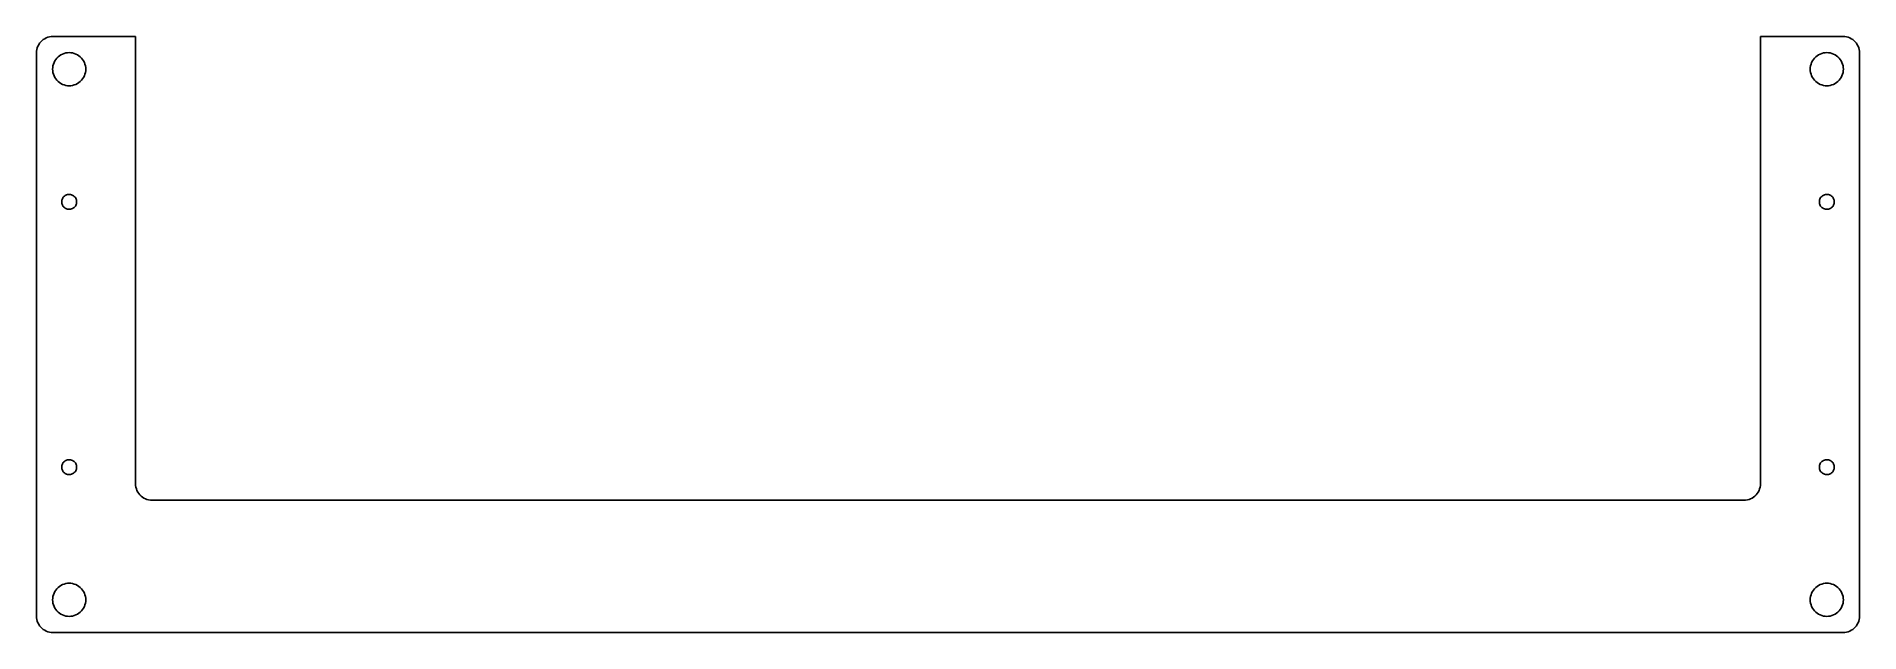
# Model space of a CAD drawing. Header units: metres. Extents: x -275 to 275, y -90 to 90.
import ezdxf

# ---------------------------------------------------------------- set-up
doc = ezdxf.new("R2010")
doc.units = ezdxf.units.M

msp = doc.modelspace()

# ---------------------------------------------------------------- linework, layer by layer
for p, q in [((-273.591, 88.2207), (-273.92, 87.8139)), ((-273.221, 88.5907), (-273.591, 88.2207)), ((-272.814, 88.9201), (-273.221, 88.5907)), ((-272.375, 89.2051), (-272.814, 88.9201)), ((-271.909, 89.4427), (-272.375, 89.2051)), ((-271.42, 89.6303), (-271.909, 89.4427)), ((-270.915, 89.7657), (-271.42, 89.6303)), ((-270.398, 89.8476), (-270.915, 89.7657)), ((-269.875, 89.875), (-270.398, 89.8476)), ((-245, 89.875), (-269.875, 89.875)), ((-245, -45), (-245, 89.875)), ((269.875, 89.875), (245, 89.875)), ((245, 89.875), (245, -45)), ((270.398, 89.8476), (269.875, 89.875)), ((270.915, 89.7657), (270.398, 89.8476)), ((271.42, 89.6303), (270.915, 89.7657)), ((271.909, 89.4427), (271.42, 89.6303)), ((272.375, 89.2051), (271.909, 89.4427)), ((272.814, 88.9201), (272.375, 89.2051)), ((273.221, 88.5907), (272.814, 88.9201)), ((273.591, 88.2207), (273.221, 88.5907)), ((273.92, 87.8139), (273.591, 88.2207)), ((-274.848, 85.3976), (-274.875, 84.875)), ((-274.875, 84.875), (-274.875, -84.875)), ((-274.766, 85.9146), (-274.848, 85.3976)), ((-274.63, 86.4201), (-274.766, 85.9146)), ((-274.443, 86.9087), (-274.63, 86.4201)), ((-274.205, 87.375), (-274.443, 86.9087)), ((-273.92, 87.8139), (-274.205, 87.375)), ((-269.568, 82.0337), (-269.33, 82.5)), ((-269.33, 82.5), (-269.045, 82.9389)), ((-269.045, 82.9389), (-268.716, 83.3456)), ((-268.716, 83.3456), (-268.346, 83.7157)), ((-268.346, 83.7157), (-267.939, 84.0451)), ((-267.939, 84.0451), (-267.5, 84.3301)), ((-267.5, 84.3301), (-267.034, 84.5677)), ((-267.034, 84.5677), (-266.545, 84.7553)), ((-266.545, 84.7553), (-266.04, 84.8907)), ((-266.04, 84.8907), (-265.523, 84.9726)), ((-265.523, 84.9726), (-265, 85)), ((-265, 85), (-264.477, 84.9726)), ((-264.477, 84.9726), (-263.96, 84.8907)), ((-263.96, 84.8907), (-263.455, 84.7553)), ((-263.455, 84.7553), (-262.966, 84.5677)), ((-262.966, 84.5677), (-262.5, 84.3301)), ((-262.5, 84.3301), (-262.061, 84.0451)), ((-262.061, 84.0451), (-261.654, 83.7157)), ((-261.654, 83.7157), (-261.284, 83.3456)), ((-261.284, 83.3456), (-260.955, 82.9389)), ((-260.955, 82.9389), (-260.67, 82.5)), ((-260.67, 82.5), (-260.432, 82.0337)), ((260.432, 82.0337), (260.67, 82.5)), ((260.67, 82.5), (260.955, 82.9389)), ((260.955, 82.9389), (261.284, 83.3456)), ((261.284, 83.3456), (261.654, 83.7157)), ((261.654, 83.7157), (262.061, 84.0451)), ((262.061, 84.0451), (262.5, 84.3301)), ((262.5, 84.3301), (262.966, 84.5677)), ((262.966, 84.5677), (263.455, 84.7553)), ((263.455, 84.7553), (263.96, 84.8907)), ((263.96, 84.8907), (264.477, 84.9726)), ((264.477, 84.9726), (265, 85)), ((265, 85), (265.523, 84.9726)), ((265.523, 84.9726), (266.04, 84.8907)), ((266.04, 84.8907), (266.545, 84.7553)), ((266.545, 84.7553), (267.034, 84.5677)), ((267.034, 84.5677), (267.5, 84.3301)), ((267.5, 84.3301), (267.939, 84.0451)), ((267.939, 84.0451), (268.346, 83.7157)), ((268.346, 83.7157), (268.716, 83.3456)), ((268.716, 83.3456), (269.045, 82.9389)), ((269.045, 82.9389), (269.33, 82.5)), ((269.33, 82.5), (269.568, 82.0337)), ((274.205, 87.375), (273.92, 87.8139)), ((274.443, 86.9087), (274.205, 87.375)), ((274.63, 86.4201), (274.443, 86.9087)), ((274.766, 85.9146), (274.63, 86.4201)), ((274.848, 85.3976), (274.766, 85.9146)), ((274.875, 84.875), (274.848, 85.3976)), ((274.875, -84.875), (274.875, 84.875)), ((-270, 80), (-269.973, 80.5226)), ((-269.973, 79.4774), (-270, 80)), ((-269.973, 80.5226), (-269.891, 81.0396)), ((-269.891, 78.9604), (-269.973, 79.4774)), ((-269.891, 81.0396), (-269.755, 81.5451)), ((-269.755, 78.4549), (-269.891, 78.9604)), ((-269.755, 81.5451), (-269.568, 82.0337)), ((-269.568, 77.9663), (-269.755, 78.4549)), ((-269.33, 77.5), (-269.568, 77.9663)), ((-269.045, 77.0611), (-269.33, 77.5)), ((-268.716, 76.6543), (-269.045, 77.0611)), ((-260.955, 77.0611), (-261.284, 76.6543)), ((-260.67, 77.5), (-260.955, 77.0611)), ((-260.432, 77.9663), (-260.67, 77.5)), ((-260.432, 82.0337), (-260.245, 81.5451)), ((-260.245, 78.4549), (-260.432, 77.9663)), ((-260.245, 81.5451), (-260.109, 81.0396)), ((-260.109, 78.9604), (-260.245, 78.4549)), ((-260.109, 81.0396), (-260.027, 80.5226)), ((-260.027, 79.4774), (-260.109, 78.9604)), ((-260.027, 80.5226), (-260, 80)), ((-260, 80), (-260.027, 79.4774)), ((260, 80), (260.027, 80.5226)), ((260.027, 79.4774), (260, 80)), ((260.027, 80.5226), (260.109, 81.0396)), ((260.109, 78.9604), (260.027, 79.4774)), ((260.109, 81.0396), (260.245, 81.5451)), ((260.245, 78.4549), (260.109, 78.9604)), ((260.245, 81.5451), (260.432, 82.0337)), ((260.432, 77.9663), (260.245, 78.4549)), ((260.67, 77.5), (260.432, 77.9663)), ((260.955, 77.0611), (260.67, 77.5)), ((261.284, 76.6543), (260.955, 77.0611)), ((269.045, 77.0611), (268.716, 76.6543)), ((269.33, 77.5), (269.045, 77.0611)), ((269.568, 77.9663), (269.33, 77.5)), ((269.568, 82.0337), (269.755, 81.5451)), ((269.755, 78.4549), (269.568, 77.9663)), ((269.755, 81.5451), (269.891, 81.0396)), ((269.891, 78.9604), (269.755, 78.4549)), ((269.891, 81.0396), (269.973, 80.5226)), ((269.973, 79.4774), (269.891, 78.9604)), ((269.973, 80.5226), (270, 80)), ((270, 80), (269.973, 79.4774)), ((-268.346, 76.2843), (-268.716, 76.6543)), ((-267.939, 75.9549), (-268.346, 76.2843)), ((-267.5, 75.6699), (-267.939, 75.9549)), ((-267.034, 75.4323), (-267.5, 75.6699)), ((-266.545, 75.2447), (-267.034, 75.4323)), ((-266.04, 75.1093), (-266.545, 75.2447)), ((-265.523, 75.0274), (-266.04, 75.1093)), ((-265, 75), (-265.523, 75.0274)), ((-264.477, 75.0274), (-265, 75)), ((-263.96, 75.1093), (-264.477, 75.0274)), ((-263.455, 75.2447), (-263.96, 75.1093)), ((-262.966, 75.4323), (-263.455, 75.2447)), ((-262.5, 75.6699), (-262.966, 75.4323)), ((-262.061, 75.9549), (-262.5, 75.6699)), ((-261.654, 76.2843), (-262.061, 75.9549)), ((-261.284, 76.6543), (-261.654, 76.2843)), ((261.654, 76.2843), (261.284, 76.6543)), ((262.061, 75.9549), (261.654, 76.2843)), ((262.5, 75.6699), (262.061, 75.9549)), ((262.966, 75.4323), (262.5, 75.6699)), ((263.455, 75.2447), (262.966, 75.4323)), ((263.96, 75.1093), (263.455, 75.2447)), ((264.477, 75.0274), (263.96, 75.1093)), ((265, 75), (264.477, 75.0274)), ((265.523, 75.0274), (265, 75)), ((266.04, 75.1093), (265.523, 75.0274)), ((266.545, 75.2447), (266.04, 75.1093)), ((267.034, 75.4323), (266.545, 75.2447)), ((267.5, 75.6699), (267.034, 75.4323)), ((267.939, 75.9549), (267.5, 75.6699)), ((268.346, 76.2843), (267.939, 75.9549)), ((268.716, 76.6543), (268.346, 76.2843)), ((-267.25, 40), (-267.236, 40.2475)), ((-267.236, 39.7525), (-267.25, 40)), ((-267.236, 40.2475), (-267.196, 40.492)), ((-267.196, 39.508), (-267.236, 39.7525)), ((-267.196, 40.492), (-267.128, 40.7306)), ((-267.128, 39.2694), (-267.196, 39.508)), ((-267.128, 40.7306), (-267.035, 40.9602)), ((-267.035, 39.0397), (-267.128, 39.2694)), ((-267.035, 40.9602), (-266.917, 41.1783)), ((-266.917, 38.8217), (-267.035, 39.0397)), ((-266.917, 41.1783), (-266.776, 41.382)), ((-266.776, 38.618), (-266.917, 38.8217)), ((-266.776, 41.382), (-266.613, 41.5689)), ((-266.613, 38.4311), (-266.776, 38.618)), ((-266.613, 41.5689), (-266.43, 41.7368)), ((-266.43, 41.7368), (-266.231, 41.8836)), ((-266.231, 41.8836), (-266.016, 42.0076)), ((-266.016, 42.0076), (-265.789, 42.1071)), ((-265.789, 42.1071), (-265.552, 42.1812)), ((-265.552, 42.1812), (-265.309, 42.2287)), ((-265.309, 42.2287), (-265.062, 42.2491)), ((-265.062, 42.2491), (-264.814, 42.2423)), ((-264.814, 42.2423), (-264.569, 42.2083)), ((-264.569, 42.2083), (-264.328, 42.1474)), ((-264.328, 42.1474), (-264.096, 42.0605)), ((-264.096, 42.0605), (-263.875, 41.9485)), ((-263.875, 41.9485), (-263.667, 41.813)), ((-263.667, 41.813), (-263.476, 41.6554)), ((-263.476, 41.6554), (-263.303, 41.4777)), ((-263.303, 38.5223), (-263.476, 38.3446)), ((-263.303, 41.4777), (-263.151, 41.2821)), ((-263.151, 38.7179), (-263.303, 38.5223)), ((-263.151, 41.2821), (-263.021, 41.0709)), ((-263.021, 38.9291), (-263.151, 38.7179)), ((-263.021, 41.0709), (-262.915, 40.8467)), ((-262.915, 39.1533), (-263.021, 38.9291)), ((-262.915, 40.8467), (-262.835, 40.6122)), ((-262.835, 39.3878), (-262.915, 39.1533)), ((-262.835, 40.6122), (-262.781, 40.3703)), ((-262.781, 39.6297), (-262.835, 39.3878)), ((-262.781, 40.3703), (-262.753, 40.1239)), ((-262.753, 39.8761), (-262.781, 39.6297)), ((-262.753, 40.1239), (-262.753, 39.8761)), ((262.753, 40.1239), (262.781, 40.3703)), ((262.753, 39.8761), (262.753, 40.1239)), ((262.781, 39.6297), (262.753, 39.8761)), ((262.781, 40.3703), (262.835, 40.6122)), ((262.835, 39.3878), (262.781, 39.6297)), ((262.835, 40.6122), (262.915, 40.8467)), ((262.915, 39.1533), (262.835, 39.3878)), ((262.915, 40.8467), (263.021, 41.0709)), ((263.021, 38.9291), (262.915, 39.1533)), ((263.021, 41.0709), (263.151, 41.2821)), ((263.151, 38.7179), (263.021, 38.9291)), ((263.151, 41.2821), (263.303, 41.4777)), ((263.303, 38.5223), (263.151, 38.7179)), ((263.303, 41.4777), (263.476, 41.6554)), ((263.476, 38.3446), (263.303, 38.5223)), ((263.476, 41.6554), (263.667, 41.813)), ((263.667, 41.813), (263.875, 41.9485)), ((263.875, 41.9485), (264.096, 42.0605)), ((264.096, 42.0605), (264.328, 42.1474)), ((264.328, 42.1474), (264.569, 42.2083)), ((264.569, 42.2083), (264.814, 42.2423)), ((264.814, 42.2423), (265.062, 42.2491)), ((265.062, 42.2491), (265.309, 42.2287)), ((265.309, 42.2287), (265.552, 42.1812)), ((265.552, 42.1812), (265.789, 42.1071)), ((265.789, 42.1071), (266.016, 42.0076)), ((266.016, 42.0076), (266.231, 41.8836)), ((266.231, 41.8836), (266.43, 41.7368)), ((266.43, 41.7368), (266.613, 41.5689)), ((266.613, 41.5689), (266.776, 41.382)), ((266.776, 38.618), (266.613, 38.4311)), ((266.776, 41.382), (266.917, 41.1783)), ((266.917, 38.8217), (266.776, 38.618)), ((266.917, 41.1783), (267.035, 40.9602)), ((267.035, 39.0397), (266.917, 38.8217)), ((267.035, 40.9602), (267.128, 40.7306)), ((267.128, 39.2694), (267.035, 39.0397)), ((267.128, 40.7306), (267.196, 40.492)), ((267.196, 39.508), (267.128, 39.2694)), ((267.196, 40.492), (267.236, 40.2475)), ((267.236, 39.7525), (267.196, 39.508)), ((267.236, 40.2475), (267.25, 40)), ((267.25, 40), (267.236, 39.7525)), ((-266.43, 38.2632), (-266.613, 38.4311)), ((-266.231, 38.1164), (-266.43, 38.2632)), ((-266.016, 37.9924), (-266.231, 38.1164)), ((-265.789, 37.8928), (-266.016, 37.9924)), ((-265.552, 37.8188), (-265.789, 37.8928)), ((-265.309, 37.7713), (-265.552, 37.8188)), ((-265.062, 37.7509), (-265.309, 37.7713)), ((-264.814, 37.7577), (-265.062, 37.7509)), ((-264.569, 37.7917), (-264.814, 37.7577)), ((-264.328, 37.8526), (-264.569, 37.7917)), ((-264.096, 37.9395), (-264.328, 37.8526)), ((-263.875, 38.0514), (-264.096, 37.9395)), ((-263.667, 38.187), (-263.875, 38.0514)), ((-263.476, 38.3446), (-263.667, 38.187)), ((263.667, 38.187), (263.476, 38.3446)), ((263.875, 38.0514), (263.667, 38.187)), ((264.096, 37.9395), (263.875, 38.0514)), ((264.328, 37.8526), (264.096, 37.9395)), ((264.569, 37.7917), (264.328, 37.8526)), ((264.814, 37.7577), (264.569, 37.7917)), ((265.062, 37.7509), (264.814, 37.7577)), ((265.309, 37.7713), (265.062, 37.7509)), ((265.552, 37.8188), (265.309, 37.7713)), ((265.789, 37.8928), (265.552, 37.8188)), ((266.016, 37.9924), (265.789, 37.8928)), ((266.231, 38.1164), (266.016, 37.9924)), ((266.43, 38.2632), (266.231, 38.1164)), ((266.613, 38.4311), (266.43, 38.2632)), ((-266.776, -38.618), (-266.613, -38.4311)), ((-266.613, -38.4311), (-266.43, -38.2632)), ((-266.43, -38.2632), (-266.231, -38.1164)), ((-266.231, -38.1164), (-266.016, -37.9924)), ((-266.016, -37.9924), (-265.789, -37.8928)), ((-265.789, -37.8928), (-265.552, -37.8188)), ((-265.552, -37.8188), (-265.309, -37.7713)), ((-265.309, -37.7713), (-265.062, -37.7509)), ((-265.062, -37.7509), (-264.814, -37.7577)), ((-264.814, -37.7577), (-264.569, -37.7917)), ((-264.569, -37.7917), (-264.328, -37.8526)), ((-264.328, -37.8526), (-264.096, -37.9395)), ((-264.096, -37.9395), (-263.875, -38.0514)), ((-263.875, -38.0514), (-263.667, -38.187)), ((-263.667, -38.187), (-263.476, -38.3446)), ((-263.476, -38.3446), (-263.303, -38.5223)), ((263.303, -38.5223), (263.476, -38.3446)), ((263.476, -38.3446), (263.667, -38.187)), ((263.667, -38.187), (263.875, -38.0514)), ((263.875, -38.0514), (264.096, -37.9395)), ((264.096, -37.9395), (264.328, -37.8526)), ((264.328, -37.8526), (264.569, -37.7917)), ((264.569, -37.7917), (264.814, -37.7577)), ((264.814, -37.7577), (265.062, -37.7509)), ((265.062, -37.7509), (265.309, -37.7713)), ((265.309, -37.7713), (265.552, -37.8188)), ((265.552, -37.8188), (265.789, -37.8928)), ((265.789, -37.8928), (266.016, -37.9924)), ((266.016, -37.9924), (266.231, -38.1164)), ((266.231, -38.1164), (266.43, -38.2632)), ((266.43, -38.2632), (266.613, -38.4311)), ((266.613, -38.4311), (266.776, -38.618)), ((-267.25, -40), (-267.236, -39.7525)), ((-267.236, -40.2475), (-267.25, -40)), ((-267.236, -39.7525), (-267.196, -39.508)), ((-267.196, -40.492), (-267.236, -40.2475)), ((-267.196, -39.508), (-267.128, -39.2694)), ((-267.128, -40.7306), (-267.196, -40.492)), ((-267.128, -39.2694), (-267.035, -39.0397)), ((-267.035, -40.9602), (-267.128, -40.7306)), ((-267.035, -39.0397), (-266.917, -38.8217)), ((-266.917, -41.1783), (-267.035, -40.9602)), ((-266.917, -38.8217), (-266.776, -38.618)), ((-266.776, -41.382), (-266.917, -41.1783)), ((-266.613, -41.5689), (-266.776, -41.382)), ((-266.43, -41.7368), (-266.613, -41.5689)), ((-266.231, -41.8836), (-266.43, -41.7368)), ((-266.016, -42.0076), (-266.231, -41.8836)), ((-265.789, -42.1071), (-266.016, -42.0076)), ((-265.552, -42.1812), (-265.789, -42.1071)), ((-265.309, -42.2287), (-265.552, -42.1812)), ((-265.062, -42.2491), (-265.309, -42.2287)), ((-264.814, -42.2423), (-265.062, -42.2491)), ((-264.569, -42.2083), (-264.814, -42.2423)), ((-264.328, -42.1474), (-264.569, -42.2083)), ((-264.096, -42.0605), (-264.328, -42.1474)), ((-263.875, -41.9485), (-264.096, -42.0605)), ((-263.667, -41.813), (-263.875, -41.9485)), ((-263.476, -41.6554), (-263.667, -41.813)), ((-263.303, -41.4777), (-263.476, -41.6554)), ((-263.303, -38.5223), (-263.151, -38.7179)), ((-263.151, -41.2821), (-263.303, -41.4777)), ((-263.151, -38.7179), (-263.021, -38.9291)), ((-263.021, -41.0709), (-263.151, -41.2821)), ((-263.021, -38.9291), (-262.915, -39.1533)), ((-262.915, -40.8467), (-263.021, -41.0709)), ((-262.915, -39.1533), (-262.835, -39.3878)), ((-262.835, -40.6122), (-262.915, -40.8467)), ((-262.835, -39.3878), (-262.781, -39.6297)), ((-262.781, -40.3703), (-262.835, -40.6122)), ((-262.781, -39.6297), (-262.753, -39.8761)), ((-262.753, -40.1239), (-262.781, -40.3703)), ((-262.753, -39.8761), (-262.753, -40.1239)), ((262.753, -39.8761), (262.781, -39.6297)), ((262.753, -40.1239), (262.753, -39.8761)), ((262.781, -40.3703), (262.753, -40.1239)), ((262.781, -39.6297), (262.835, -39.3878)), ((262.835, -40.6122), (262.781, -40.3703)), ((262.835, -39.3878), (262.915, -39.1533)), ((262.915, -40.8467), (262.835, -40.6122)), ((262.915, -39.1533), (263.021, -38.9291)), ((263.021, -41.0709), (262.915, -40.8467)), ((263.021, -38.9291), (263.151, -38.7179)), ((263.151, -41.2821), (263.021, -41.0709)), ((263.151, -38.7179), (263.303, -38.5223)), ((263.303, -41.4777), (263.151, -41.2821)), ((263.476, -41.6554), (263.303, -41.4777)), ((263.667, -41.813), (263.476, -41.6554)), ((263.875, -41.9485), (263.667, -41.813)), ((264.096, -42.0605), (263.875, -41.9485)), ((264.328, -42.1474), (264.096, -42.0605)), ((264.569, -42.2083), (264.328, -42.1474)), ((264.814, -42.2423), (264.569, -42.2083)), ((265.062, -42.2491), (264.814, -42.2423)), ((265.309, -42.2287), (265.062, -42.2491)), ((265.552, -42.1812), (265.309, -42.2287)), ((265.789, -42.1071), (265.552, -42.1812)), ((266.016, -42.0076), (265.789, -42.1071)), ((266.231, -41.8836), (266.016, -42.0076)), ((266.43, -41.7368), (266.231, -41.8836)), ((266.613, -41.5689), (266.43, -41.7368)), ((266.776, -41.382), (266.613, -41.5689)), ((266.776, -38.618), (266.917, -38.8217)), ((266.917, -41.1783), (266.776, -41.382)), ((266.917, -38.8217), (267.035, -39.0397)), ((267.035, -40.9602), (266.917, -41.1783)), ((267.035, -39.0397), (267.128, -39.2694)), ((267.128, -40.7306), (267.035, -40.9602)), ((267.128, -39.2694), (267.196, -39.508)), ((267.196, -40.492), (267.128, -40.7306)), ((267.196, -39.508), (267.236, -39.7525)), ((267.236, -40.2475), (267.196, -40.492)), ((267.236, -39.7525), (267.25, -40)), ((267.25, -40), (267.236, -40.2475)), ((-244.973, -45.5226), (-245, -45)), ((-244.891, -46.0396), (-244.973, -45.5226)), ((-244.755, -46.5451), (-244.891, -46.0396)), ((-244.568, -47.0337), (-244.755, -46.5451)), ((-244.33, -47.5), (-244.568, -47.0337)), ((-244.045, -47.9389), (-244.33, -47.5)), ((-243.716, -48.3457), (-244.045, -47.9389)), ((-243.346, -48.7157), (-243.716, -48.3457)), ((-242.939, -49.0451), (-243.346, -48.7157)), ((-242.5, -49.3301), (-242.939, -49.0451)), ((-242.034, -49.5677), (-242.5, -49.3301)), ((242.5, -49.3301), (242.034, -49.5677)), ((242.939, -49.0451), (242.5, -49.3301)), ((243.346, -48.7157), (242.939, -49.0451)), ((243.716, -48.3457), (243.346, -48.7157)), ((244.045, -47.9389), (243.716, -48.3457)), ((244.33, -47.5), (244.045, -47.9389)), ((244.568, -47.0337), (244.33, -47.5)), ((244.755, -46.5451), (244.568, -47.0337)), ((244.891, -46.0396), (244.755, -46.5451)), ((244.973, -45.5226), (244.891, -46.0396)), ((245, -45), (244.973, -45.5226)), ((-241.545, -49.7553), (-242.034, -49.5677)), ((-241.04, -49.8907), (-241.545, -49.7553)), ((-240.523, -49.9726), (-241.04, -49.8907)), ((-240, -50), (-240.523, -49.9726)), ((240, -50), (-240, -50)), ((240.523, -49.9726), (240, -50)), ((241.04, -49.8907), (240.523, -49.9726)), ((241.545, -49.7553), (241.04, -49.8907)), ((242.034, -49.5677), (241.545, -49.7553)), ((-269.045, -77.0611), (-268.716, -76.6543)), ((-268.716, -76.6543), (-268.346, -76.2843)), ((-268.346, -76.2843), (-267.939, -75.9549)), ((-267.939, -75.9549), (-267.5, -75.6699)), ((-267.5, -75.6699), (-267.034, -75.4323)), ((-267.034, -75.4323), (-266.545, -75.2447)), ((-266.545, -75.2447), (-266.04, -75.1093)), ((-266.04, -75.1093), (-265.523, -75.0274)), ((-265.523, -75.0274), (-265, -75)), ((-265, -75), (-264.477, -75.0274)), ((-264.477, -75.0274), (-263.96, -75.1093)), ((-263.96, -75.1093), (-263.455, -75.2447)), ((-263.455, -75.2447), (-262.966, -75.4323)), ((-262.966, -75.4323), (-262.5, -75.6699)), ((-262.5, -75.6699), (-262.061, -75.9549)), ((-262.061, -75.9549), (-261.654, -76.2843)), ((-261.654, -76.2843), (-261.284, -76.6543)), ((-261.284, -76.6543), (-260.955, -77.0611)), ((260.955, -77.0611), (261.284, -76.6543)), ((261.284, -76.6543), (261.654, -76.2843)), ((261.654, -76.2843), (262.061, -75.9549)), ((262.061, -75.9549), (262.5, -75.6699)), ((262.5, -75.6699), (262.966, -75.4323)), ((262.966, -75.4323), (263.455, -75.2447)), ((263.455, -75.2447), (263.96, -75.1093)), ((263.96, -75.1093), (264.477, -75.0274)), ((264.477, -75.0274), (265, -75)), ((265, -75), (265.523, -75.0274)), ((265.523, -75.0274), (266.04, -75.1093)), ((266.04, -75.1093), (266.545, -75.2447)), ((266.545, -75.2447), (267.034, -75.4323)), ((267.034, -75.4323), (267.5, -75.6699)), ((267.5, -75.6699), (267.939, -75.9549)), ((267.939, -75.9549), (268.346, -76.2843)), ((268.346, -76.2843), (268.716, -76.6543)), ((268.716, -76.6543), (269.045, -77.0611)), ((-270, -80), (-269.973, -79.4774)), ((-269.973, -80.5226), (-270, -80)), ((-269.973, -79.4774), (-269.891, -78.9604)), ((-269.891, -81.0396), (-269.973, -80.5226)), ((-269.891, -78.9604), (-269.755, -78.4549)), ((-269.755, -81.5451), (-269.891, -81.0396)), ((-269.755, -78.4549), (-269.568, -77.9663)), ((-269.568, -82.0337), (-269.755, -81.5451)), ((-269.568, -77.9663), (-269.33, -77.5)), ((-269.33, -82.5), (-269.568, -82.0337)), ((-269.33, -77.5), (-269.045, -77.0611)), ((-260.955, -77.0611), (-260.67, -77.5)), ((-260.67, -77.5), (-260.432, -77.9663)), ((-260.432, -82.0337), (-260.67, -82.5)), ((-260.432, -77.9663), (-260.245, -78.4549)), ((-260.245, -81.5451), (-260.432, -82.0337)), ((-260.245, -78.4549), (-260.109, -78.9604)), ((-260.109, -81.0396), (-260.245, -81.5451)), ((-260.109, -78.9604), (-260.027, -79.4774)), ((-260.027, -80.5226), (-260.109, -81.0396)), ((-260.027, -79.4774), (-260, -80)), ((-260, -80), (-260.027, -80.5226)), ((260, -80), (260.027, -79.4774)), ((260.027, -80.5226), (260, -80)), ((260.027, -79.4774), (260.109, -78.9604)), ((260.109, -81.0396), (260.027, -80.5226)), ((260.109, -78.9604), (260.245, -78.4549)), ((260.245, -81.5451), (260.109, -81.0396)), ((260.245, -78.4549), (260.432, -77.9663)), ((260.432, -82.0337), (260.245, -81.5451)), ((260.432, -77.9663), (260.67, -77.5)), ((260.67, -82.5), (260.432, -82.0337)), ((260.67, -77.5), (260.955, -77.0611)), ((269.045, -77.0611), (269.33, -77.5)), ((269.33, -77.5), (269.568, -77.9663)), ((269.568, -82.0337), (269.33, -82.5)), ((269.568, -77.9663), (269.755, -78.4549)), ((269.755, -81.5451), (269.568, -82.0337)), ((269.755, -78.4549), (269.891, -78.9604)), ((269.891, -81.0396), (269.755, -81.5451)), ((269.891, -78.9604), (269.973, -79.4774)), ((269.973, -80.5226), (269.891, -81.0396)), ((269.973, -79.4774), (270, -80)), ((270, -80), (269.973, -80.5226)), ((-274.875, -84.875), (-274.848, -85.3976)), ((-274.848, -85.3976), (-274.766, -85.9146)), ((-274.766, -85.9146), (-274.63, -86.4201)), ((-274.63, -86.4201), (-274.443, -86.9087)), ((-274.443, -86.9087), (-274.205, -87.375)), ((-274.205, -87.375), (-273.92, -87.8139)), ((-273.92, -87.8139), (-273.591, -88.2207)), ((-269.045, -82.9389), (-269.33, -82.5)), ((-268.716, -83.3456), (-269.045, -82.9389)), ((-268.346, -83.7157), (-268.716, -83.3456)), ((-267.939, -84.0451), (-268.346, -83.7157)), ((-267.5, -84.3301), (-267.939, -84.0451)), ((-267.034, -84.5677), (-267.5, -84.3301)), ((-266.545, -84.7553), (-267.034, -84.5677)), ((-266.04, -84.8907), (-266.545, -84.7553)), ((-265.523, -84.9726), (-266.04, -84.8907)), ((-265, -85), (-265.523, -84.9726)), ((-264.477, -84.9726), (-265, -85)), ((-263.96, -84.8907), (-264.477, -84.9726)), ((-263.455, -84.7553), (-263.96, -84.8907)), ((-262.966, -84.5677), (-263.455, -84.7553)), ((-262.5, -84.3301), (-262.966, -84.5677)), ((-262.061, -84.0451), (-262.5, -84.3301)), ((-261.654, -83.7157), (-262.061, -84.0451)), ((-261.284, -83.3456), (-261.654, -83.7157)), ((-260.955, -82.9389), (-261.284, -83.3456)), ((-260.67, -82.5), (-260.955, -82.9389)), ((260.955, -82.9389), (260.67, -82.5)), ((261.284, -83.3456), (260.955, -82.9389)), ((261.654, -83.7157), (261.284, -83.3456)), ((262.061, -84.0451), (261.654, -83.7157)), ((262.5, -84.3301), (262.061, -84.0451)), ((262.966, -84.5677), (262.5, -84.3301)), ((263.455, -84.7553), (262.966, -84.5677)), ((263.96, -84.8907), (263.455, -84.7553)), ((264.477, -84.9726), (263.96, -84.8907)), ((265, -85), (264.477, -84.9726)), ((265.523, -84.9726), (265, -85)), ((266.04, -84.8907), (265.523, -84.9726)), ((266.545, -84.7553), (266.04, -84.8907)), ((267.034, -84.5677), (266.545, -84.7553)), ((267.5, -84.3301), (267.034, -84.5677)), ((267.939, -84.0451), (267.5, -84.3301)), ((268.346, -83.7157), (267.939, -84.0451)), ((268.716, -83.3456), (268.346, -83.7157)), ((269.045, -82.9389), (268.716, -83.3456)), ((269.33, -82.5), (269.045, -82.9389)), ((273.591, -88.2207), (273.92, -87.8139)), ((273.92, -87.8139), (274.205, -87.375)), ((274.205, -87.375), (274.443, -86.9087)), ((274.443, -86.9087), (274.63, -86.4201)), ((274.63, -86.4201), (274.766, -85.9146)), ((274.766, -85.9146), (274.848, -85.3976)), ((274.848, -85.3976), (274.875, -84.875)), ((-273.591, -88.2207), (-273.221, -88.5907)), ((-273.221, -88.5907), (-272.814, -88.9201)), ((-272.814, -88.9201), (-272.375, -89.2051)), ((-272.375, -89.2051), (-271.909, -89.4427)), ((-271.909, -89.4427), (-271.42, -89.6303)), ((-271.42, -89.6303), (-270.915, -89.7657)), ((-270.915, -89.7657), (-270.398, -89.8476)), ((-270.398, -89.8476), (-269.875, -89.875)), ((-269.875, -89.875), (269.875, -89.875)), ((269.875, -89.875), (270.398, -89.8476)), ((270.398, -89.8476), (270.915, -89.7657)), ((270.915, -89.7657), (271.42, -89.6303)), ((271.42, -89.6303), (271.909, -89.4427)), ((271.909, -89.4427), (272.375, -89.2051)), ((272.375, -89.2051), (272.814, -88.9201)), ((272.814, -88.9201), (273.221, -88.5907)), ((273.221, -88.5907), (273.591, -88.2207))]:
    msp.add_line(p, q)

doc.saveas('drawing.dxf')
